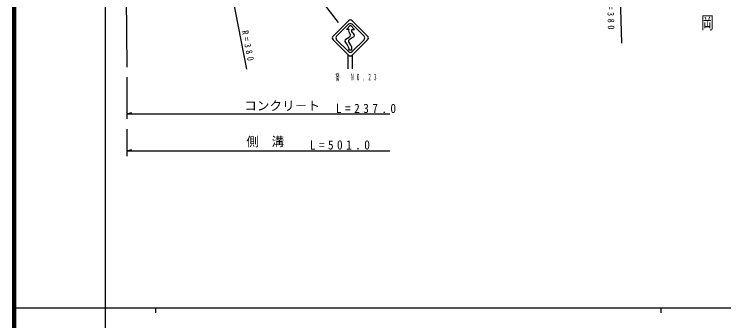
# Model space of a CAD drawing. Units: millimetres, scale not verified. Extents: x 40000 to 680000, y 20000 to 380000.
# Drawn here: x 40000 to 180447, y 202409 to 263177 of the extents above; entities that cross this region are included whole.
import ezdxf
from ezdxf.enums import TextEntityAlignment as Align

# ---------------------------------------------------------------- set-up
doc = ezdxf.new("R2010")
doc.units = ezdxf.units.MM
doc.header["$LTSCALE"] = 1000
for name, color, linetype, lineweight in [('M-BGD', 7, 'Continuous', 25), ('M-TTL', 2, 'Continuous', 140), ('M-TTL-BAND', 7, 'Continuous', 25)]:
    doc.layers.add(name, color=color, linetype=linetype, lineweight=lineweight)
doc.styles.add('ＭＳ ゴシック', font='')
doc.styles.get('ＭＳ ゴシック').set_extended_font_data('MS Gothic')

msp = doc.modelspace()

# ---------------------------------------------------------------- linework, layer by layer
at = {"layer": 'M-BGD'}
for p, q in [((160253, 257400), (158671, 321789)), ((86026, 252277), (74399, 312711)), ((104167, 261552), (90057, 280013)), ((62029, 279447), (62295, 252674)), ((106177, 261889), (103110, 258822)), ((106884, 261889), (109951, 258822)), ((103817, 258822), (106177, 261182)), ((107328, 260153), (106548, 261025)), ((106828, 260153), (107328, 260153)), ((106884, 261182), (109244, 258822)), ((103110, 258115), (106177, 255048)), ((103817, 258115), (106177, 255755)), ((109951, 258115), (106884, 255048)), ((106884, 255755), (109244, 258115)), ((106821, 256073), (106261, 256073)), ((106099, 252350), (106099, 255048)), ((106899, 255048), (106899, 252350)), ((62295, 250674), (62295, 242417)), ((62295, 243417), (63295, 243697)), ((62295, 243417), (114314, 243417)), ((62295, 240417), (62295, 235064)), ((62295, 236064), (63295, 236344)), ((62295, 236064), (114314, 236064))]:
    msp.add_line(p, q, dxfattribs=at)
msp.add_lwpolyline([(106268, 260153), (105768, 260153), (106548, 261025)], dxfattribs=at)
for centre, start, end in [((106530, 261536), 45, 135), ((106530, 260829), 44.99985, 135), ((103463, 258469), 135, 225), ((104170, 258469), 135, 225.00005), ((108890, 258469), 315.00011, 44.99984), ((109598, 258469), 315, 45), ((106530, 256109), 225.00005, 315.00011), ((106530, 255402), 225, 315)]:
    msp.add_arc(centre, 500, start, end, dxfattribs=at)
for points in [[(106261, 256073), (106273, 256208), (106286, 256343), (106261, 256479), (106148, 257081), (105283, 257696), (105552, 258134), (105758, 258469), (106627, 258701), (106580, 259051), (106558, 259211), (106346, 259396), (106268, 259596), (106198, 259773), (106233, 259963), (106268, 260153)], [(106821, 256073), (106846, 256269), (106872, 256465), (106821, 256662), (106692, 257150), (106086, 257637), (106261, 258016), (106440, 258403), (107440, 258677), (107381, 259016), (107345, 259219), (106928, 259445), (106828, 259728), (106781, 259861), (106804, 260007), (106828, 260153)]]:
    msp.add_open_spline(points, degree=3, knots=[0, 0, 0, 0, 1, 1, 1, 2, 2, 2, 3, 3, 3, 4, 4, 4, 5, 5, 5, 5], dxfattribs=at)
at = {"layer": 'M-TTL'}
msp.add_line((40000, 380000), (40000, 20000), dxfattribs=at)
at = {"layer": 'M-TTL-BAND'}
for p, q in [((58000, 370000), (58000, 20000)), ((40000, 205000), (579000, 205000)), ((68000, 205000), (68000, 204000)), ((168000, 205000), (168000, 204000))]:
    msp.add_line(p, q, dxfattribs=at)

# ---------------------------------------------------------------- texts
at = {"layer": 'M-BGD', "style": 'ＭＳ ゴシック', "width": 0.7}
msp.add_text('岡', height=2566, dxfattribs=at).set_placement((175966, 259454), align=Align.BOTTOM_LEFT)
at = {"layer": 'M-BGD', "style": 'ＭＳ ゴシック'}
for s, p in [('コンクリ－ト', (85515, 243566)), ('側\u3000溝', (85941, 236467))]:
    msp.add_text(s, height=1833, dxfattribs=at).set_placement(p, align=Align.BOTTOM_LEFT)
at = {"layer": 'M-BGD', "char_height": 1320, "attachment_point": 7, "style": 'ＭＳ ゴシック'}
for insert, rotation in [((157353, 266222), 271.2), ((84997, 259809), 281.3)]:
    msp.add_mtext('\\T1.63;\\W0.9;R=380', dxfattribs=dict(at, insert=insert, rotation=rotation))
at = {"layer": 'M-BGD', "attachment_point": 7, "style": 'ＭＳ ゴシック'}
for s, insert, char_height in [('\\T2.35;\\W0.45;警\\~NO.23', (103585, 249899), 1320), ('\\T1.6;\\W0.9;L=237.0', (103690, 243566), 1833), ('\\T1.6;\\W0.9;L=501.0', (98507, 236325), 1833)]:
    msp.add_mtext(s, dxfattribs=dict(at, insert=insert, char_height=char_height))

doc.saveas('drawing.dxf')
